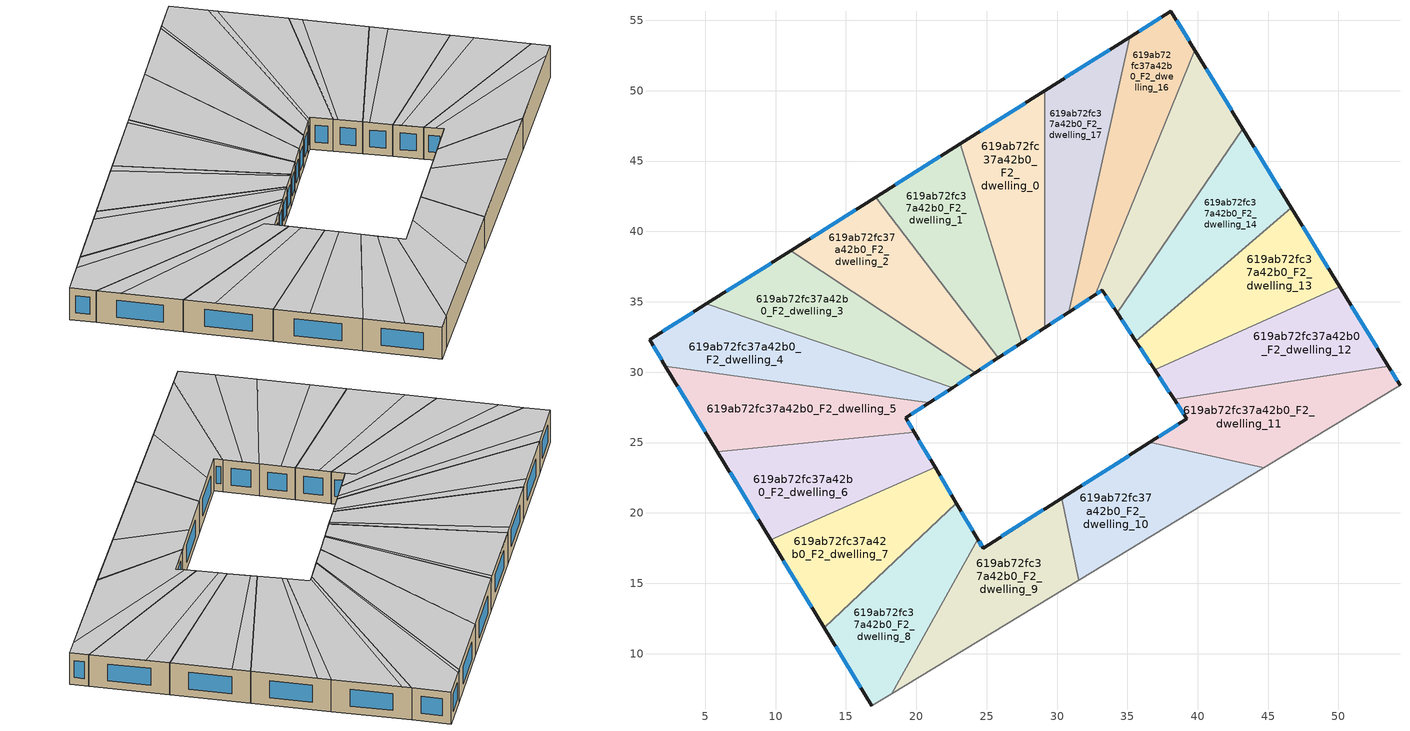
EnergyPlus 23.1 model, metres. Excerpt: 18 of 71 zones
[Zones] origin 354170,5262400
619ab72fc37a42b0_F2_dwelling_0
 floor to 619ab72fc37a42b0_F1_dwelling_0 (EU_floor_Construction): 29.15,50.01 29.15,33.17 27.48,32.09 23.12,46.22 z6
 wall outside (EU_wall_Construction): 27.48,32.09 29.15,33.17 / 29.15,50.01 23.12,46.22 z6:9
 wall to 619ab72fc37a42b0_F2_dwelling_1 (EU_wall_Construction): 23.12,46.22 27.48,32.09 z6:9
 wall to 619ab72fc37a42b0_F2_dwelling_17 (EU_wall_Construction): 29.15,33.17 29.15,50.01 z6:9
 window (EU_Window_Construction): 27.87,32.34 28.75,32.91 / 27.73,49.12 24.54,47.11 z6.7:8.3
 ceiling to 619ab72fc37a42b0_F3_dwelling_0 (EU_floor_Construction): 29.15,33.17 29.15,50.01 23.12,46.22 27.48,32.09 z9
619ab72fc37a42b0_F2_dwelling_1
 floor to 619ab72fc37a42b0_F1_dwelling_1 (EU_floor_Construction): 23.12,46.22 27.48,32.09 25.83,31.02 17.11,42.43 z6
 wall outside (EU_wall_Construction): 25.83,31.02 27.48,32.09 / 23.12,46.22 17.11,42.43 z6:9
 wall to 619ab72fc37a42b0_F2_dwelling_2 (EU_wall_Construction): 17.11,42.43 25.83,31.02 z6:9
 window (EU_Window_Construction): 26.22,31.27 27.09,31.84 / 21.71,45.33 18.52,43.32 z6.7:8.3
 ceiling adiabatic (EU_roof_Construction): 27.38,32.02 22.77,46 17.11,42.43 25.83,31.02 z9
 ceiling to 619ab72fc37a42b0_F3_dwelling_0 (EU_floor_Construction): 27.48,32.09 23.12,46.22 22.77,46 27.38,32.02 z9
619ab72fc37a42b0_F2_dwelling_10
 floor to 619ab72fc37a42b0_F1_dwelling_10 (EU_floor_Construction): 44.69,23.2 31.55,15.22 30.33,21.04 36.6,25.01 z6
 wall outside (EU_wall_Construction): 36.6,25.01 30.33,21.04 z6:9
 wall to 619ab72fc37a42b0_F2_dwelling_11 (EU_wall_Construction): 44.69,23.2 36.6,25.01 z6:9
 wall adiabatic (EU_wall_Construction): 31.55,15.22 44.69,23.2 z6:9
 wall to 619ab72fc37a42b0_F2_dwelling_9 (EU_wall_Construction): 30.33,21.04 31.55,15.22 z6:9
 window (EU_Window_Construction): 35.12,24.08 31.8,21.97 z6.7:8.3
 ceiling adiabatic (EU_roof_Construction): 39.31,19.93 34.07,23.41 30.33,21.04 31.55,15.22 z9
 ceiling to 619ab72fc37a42b0_F3_dwelling_10 (EU_floor_Construction): 44.69,23.2 36.6,25.01 34.07,23.41 39.31,19.93 z9
619ab72fc37a42b0_F2_dwelling_11
 floor to 619ab72fc37a42b0_F1_dwelling_11 (EU_floor_Construction): 53.56,30.41 54.38,29.07 44.69,23.2 36.6,25.01 39.24,26.68 38.32,28.08 z6
 wall outside (EU_wall_Construction): 38.32,28.08 39.24,26.68 36.6,25.01 / 54.38,29.07 53.56,30.41 z6:9
 wall to 619ab72fc37a42b0_F2_dwelling_12 (EU_wall_Construction): 53.56,30.41 38.32,28.08 z6:9
 wall adiabatic (EU_wall_Construction): 44.69,23.2 54.38,29.07 z6:9
 window (EU_Window_Construction): 38.62,26.29 37.22,25.4 / 38.53,27.75 39.02,27.01 / 54.18,29.39 53.75,30.09 z6.7:8.3
 ceiling to 619ab72fc37a42b0_F3_dwelling_10 (EU_floor_Construction): 52.99,28.23 38.82,27.31 39.24,26.68 36.6,25.01 44.69,23.2 z9
 ceiling to 619ab72fc37a42b0_F3_dwelling_11 (EU_floor_Construction): 52.99,28.23 54.38,29.07 53.56,30.41 38.32,28.08 38.82,27.31 z9
619ab72fc37a42b0_F2_dwelling_12
 floor to 619ab72fc37a42b0_F1_dwelling_12 (EU_floor_Construction): 50.1,36.06 53.56,30.41 38.32,28.08 36.94,30.17 z6
 wall outside (EU_wall_Construction): 36.94,30.17 38.32,28.08 / 53.56,30.41 50.1,36.06 z6:9
 wall to 619ab72fc37a42b0_F2_dwelling_13 (EU_wall_Construction): 50.1,36.06 36.94,30.17 z6:9
 window (EU_Window_Construction): 37.26,29.68 37.99,28.57 / 52.74,31.73 50.91,34.73 z6.7:8.3
 ceiling to 619ab72fc37a42b0_F3_dwelling_11 (EU_floor_Construction): 53.56,30.41 51.11,34.4 37.34,29.56 38.32,28.08 z9
 ceiling to 619ab72fc37a42b0_F3_dwelling_12 (EU_floor_Construction): 51.11,34.4 50.1,36.06 36.94,30.17 37.34,29.56 z9
619ab72fc37a42b0_F2_dwelling_13
 floor to 619ab72fc37a42b0_F1_dwelling_13 (EU_floor_Construction): 46.65,41.69 50.1,36.06 36.94,30.17 35.6,32.21 z6
 wall outside (EU_wall_Construction): 35.6,32.21 36.94,30.17 / 50.1,36.06 46.65,41.69 z6:9
 wall to 619ab72fc37a42b0_F2_dwelling_14 (EU_wall_Construction): 46.65,41.69 35.6,32.21 z6:9
 window (EU_Window_Construction): 35.91,31.73 36.63,30.65 / 49.29,37.38 47.46,40.36 z6.7:8.3
 ceiling to 619ab72fc37a42b0_F3_dwelling_12 (EU_floor_Construction): 50.1,36.06 47.46,40.36 35.91,31.73 36.94,30.17 z9
 ceiling to 619ab72fc37a42b0_F3_dwelling_13 (EU_floor_Construction): 47.46,40.36 46.65,41.69 35.6,32.21 35.91,31.73 z9
619ab72fc37a42b0_F2_dwelling_14
 floor to 619ab72fc37a42b0_F1_dwelling_14 (EU_floor_Construction): 43.21,47.3 46.65,41.69 35.6,32.21 34.28,34.21 z6
 wall outside (EU_wall_Construction): 34.28,34.21 35.6,32.21 / 46.65,41.69 43.21,47.3 z6:9
 wall to 619ab72fc37a42b0_F2_dwelling_15 (EU_wall_Construction): 43.21,47.3 34.28,34.21 z6:9
 window (EU_Window_Construction): 34.59,33.74 35.29,32.68 / 45.84,43.01 44.02,45.98 z6.7:8.3
 ceiling to 619ab72fc37a42b0_F3_dwelling_13 (EU_floor_Construction): 46.65,41.69 43.82,46.31 34.51,33.86 35.6,32.21 z9
 ceiling to 619ab72fc37a42b0_F3_dwelling_14 (EU_floor_Construction): 34.51,33.86 43.82,46.31 43.21,47.3 34.28,34.21 z9
619ab72fc37a42b0_F2_dwelling_15
 floor to 619ab72fc37a42b0_F1_dwelling_15 (EU_floor_Construction): 39.79,52.89 43.21,47.3 34.28,34.21 33.22,35.82 32.72,35.49 z6
 wall outside (EU_wall_Construction): 32.72,35.49 33.22,35.82 34.28,34.21 / 43.21,47.3 39.79,52.89 z6:9
 wall to 619ab72fc37a42b0_F2_dwelling_16 (EU_wall_Construction): 39.79,52.89 32.72,35.49 z6:9
 window (EU_Window_Construction): 33.47,35.44 34.03,34.58 / 32.84,35.57 33.11,35.74 / 42.41,48.61 40.59,51.58 z6.7:8.3
 ceiling to 619ab72fc37a42b0_F3_dwelling_14 (EU_floor_Construction): 34.28,34.21 43.21,47.3 40.19,52.24 33.04,35.7 33.22,35.82 z9
 ceiling to 619ab72fc37a42b0_F3_dwelling_15 (EU_floor_Construction): 33.04,35.7 40.19,52.24 39.79,52.89 32.73,35.49 z9
619ab72fc37a42b0_F2_dwelling_16
 floor to 619ab72fc37a42b0_F1_dwelling_16 (EU_floor_Construction): 38.1,55.65 39.79,52.89 32.72,35.49 30.83,34.26 35.17,53.81 z6
 wall outside (EU_wall_Construction): 30.83,34.26 32.72,35.49 / 39.79,52.89 38.1,55.65 35.17,53.81 z6:9
 wall to 619ab72fc37a42b0_F2_dwelling_17 (EU_wall_Construction): 35.17,53.81 30.83,34.26 z6:9
 window (EU_Window_Construction): 31.28,34.55 32.28,35.2 / 37.41,55.22 35.86,54.24 / 39.39,53.54 38.49,55 z6.7:8.3
 ceiling to 619ab72fc37a42b0_F3_dwelling_15 (EU_floor_Construction): 32.73,35.49 39.79,52.89 38.1,55.65 35.53,54.04 30.93,34.33 z9
 ceiling to 619ab72fc37a42b0_F3_dwelling_16 (EU_floor_Construction): 30.93,34.33 35.53,54.04 35.17,53.81 30.83,34.26 z9
619ab72fc37a42b0_F2_dwelling_17
 floor to 619ab72fc37a42b0_F1_dwelling_17 (EU_floor_Construction): 35.17,53.81 30.83,34.26 29.15,33.17 29.15,50.01 z6
 wall outside (EU_wall_Construction): 29.15,33.17 30.83,34.26 / 35.17,53.81 29.15,50.01 z6:9
 window (EU_Window_Construction): 29.54,33.43 30.44,34.01 / 33.76,52.92 30.56,50.91 z6.7:8.3
 ceiling to 619ab72fc37a42b0_F3_dwelling_16 (EU_floor_Construction): 30.83,34.26 35.17,53.81 29.15,50.01 29.15,33.17 z9
619ab72fc37a42b0_F2_dwelling_2
 floor to 619ab72fc37a42b0_F1_dwelling_2 (EU_floor_Construction): 17.11,42.43 25.83,31.02 24.2,29.96 11.09,38.64 z6
 wall outside (EU_wall_Construction): 24.2,29.96 25.83,31.02 / 17.11,42.43 11.09,38.64 z6:9
 wall to 619ab72fc37a42b0_F2_dwelling_3 (EU_wall_Construction): 11.09,38.64 24.2,29.96 z6:9
 window (EU_Window_Construction): 24.58,30.21 25.44,30.77 / 15.69,41.54 12.51,39.53 z6.7:8.3
 ceiling to 619ab72fc37a42b0_F3_dwelling_2 (EU_floor_Construction): 25.64,30.89 16.4,41.98 11.09,38.64 24.2,29.96 z9
 ceiling adiabatic (EU_roof_Construction): 25.83,31.02 17.11,42.43 16.4,41.98 25.64,30.89 z9
619ab72fc37a42b0_F2_dwelling_3
 floor to 619ab72fc37a42b0_F1_dwelling_3 (EU_floor_Construction): 24.2,29.96 22.58,28.91 5.09,34.85 11.09,38.64 z6
 wall outside (EU_wall_Construction): 22.58,28.91 24.2,29.96 / 11.09,38.64 5.09,34.85 z6:9
 wall to 619ab72fc37a42b0_F2_dwelling_4 (EU_wall_Construction): 5.09,34.85 22.58,28.91 z6:9
 window (EU_Window_Construction): 22.96,29.15 23.82,29.71 / 9.68,37.75 6.5,35.74 z6.7:8.3
 ceiling to 619ab72fc37a42b0_F3_dwelling_3 (EU_floor_Construction): 23.91,29.77 10.03,37.97 5.09,34.85 22.58,28.91 z9
 ceiling to 619ab72fc37a42b0_F3_dwelling_2 (EU_floor_Construction): 24.2,29.96 11.09,38.64 10.03,37.97 23.91,29.77 z9
619ab72fc37a42b0_F2_dwelling_4
 floor to 619ab72fc37a42b0_F1_dwelling_4 (EU_floor_Construction): 22.58,28.91 20.91,27.82 2.18,30.43 1.04,32.3 5.09,34.85 z6
 wall outside (EU_wall_Construction): 20.91,27.82 22.58,28.91 / 5.09,34.85 1.04,32.3 2.18,30.43 z6:9
 wall to 619ab72fc37a42b0_F2_dwelling_5 (EU_wall_Construction): 2.18,30.43 20.91,27.82 z6:9
 window (EU_Window_Construction): 21.3,28.08 22.19,28.65 / 1.31,31.86 1.91,30.87 / 4.14,34.25 1.99,32.9 z6.7:8.3
 ceiling to 619ab72fc37a42b0_F3_dwelling_4 (EU_floor_Construction): 22.2,28.66 3.67,33.96 1.04,32.3 2.18,30.43 20.91,27.82 z9
 ceiling to 619ab72fc37a42b0_F3_dwelling_3 (EU_floor_Construction): 22.58,28.91 5.09,34.85 3.67,33.96 22.2,28.66 z9
619ab72fc37a42b0_F2_dwelling_5
 floor to 619ab72fc37a42b0_F1_dwelling_5 (EU_floor_Construction): 20.91,27.82 19.24,26.75 19.84,25.74 5.87,24.34 2.18,30.43 z6
 wall outside (EU_wall_Construction): 19.84,25.74 19.24,26.75 20.91,27.82 / 2.18,30.43 5.87,24.34 z6:9
 wall to 619ab72fc37a42b0_F2_dwelling_6 (EU_wall_Construction): 5.87,24.34 19.84,25.74 z6:9
 window (EU_Window_Construction): 19.64,27 20.52,27.57 / 19.7,25.98 19.38,26.51 / 3.04,29 5,25.77 z6.7:8.3
 ceiling to 619ab72fc37a42b0_F3_dwelling_5 (EU_floor_Construction): 19.84,25.74 18.8,27.49 3.22,28.71 5.87,24.34 z9
 ceiling to 619ab72fc37a42b0_F3_dwelling_4 (EU_floor_Construction): 20.91,27.82 2.18,30.43 3.22,28.71 18.8,27.49 19.25,26.75 z9
619ab72fc37a42b0_F2_dwelling_6
 floor to 619ab72fc37a42b0_F1_dwelling_6 (EU_floor_Construction): 19.84,25.74 21.34,23.23 9.67,18.09 5.87,24.34 z6
 wall outside (EU_wall_Construction): 21.34,23.23 19.84,25.74 / 5.87,24.34 9.67,18.09 z6:9
 wall to 619ab72fc37a42b0_F2_dwelling_7 (EU_wall_Construction): 9.67,18.09 21.34,23.23 z6:9
 window (EU_Window_Construction): 20.98,23.82 20.19,25.15 / 6.76,22.87 8.78,19.56 z6.7:8.3
 ceiling to 619ab72fc37a42b0_F3_dwelling_6 (EU_floor_Construction): 21.33,23.23 20.37,24.86 7.21,22.14 9.67,18.09 z9
 ceiling to 619ab72fc37a42b0_F3_dwelling_5 (EU_floor_Construction): 20.37,24.86 19.84,25.74 5.87,24.34 7.21,22.14 z9
619ab72fc37a42b0_F2_dwelling_7
 floor to 619ab72fc37a42b0_F1_dwelling_7 (EU_floor_Construction): 21.34,23.23 22.84,20.7 13.47,11.82 9.67,18.09 z6
 wall outside (EU_wall_Construction): 22.84,20.7 21.34,23.23 / 9.67,18.09 13.47,11.82 z6:9
 wall to 619ab72fc37a42b0_F2_dwelling_8 (EU_wall_Construction): 13.47,11.82 22.84,20.7 z6:9
 window (EU_Window_Construction): 22.49,21.29 21.69,22.64 / 10.56,16.61 12.58,13.29 z6.7:8.3
 ceiling to 619ab72fc37a42b0_F3_dwelling_7 (EU_floor_Construction): 22.84,20.7 21.95,22.19 11.24,15.51 13.47,11.82 z9
 ceiling to 619ab72fc37a42b0_F3_dwelling_6 (EU_floor_Construction): 21.95,22.19 21.33,23.23 9.67,18.09 11.24,15.51 z9
619ab72fc37a42b0_F2_dwelling_8
 floor to 619ab72fc37a42b0_F1_dwelling_8 (EU_floor_Construction): 22.84,20.7 24.38,18.12 18.27,7.16 16.83,6.29 13.47,11.82 z6
 wall outside (EU_wall_Construction): 24.38,18.12 22.84,20.7 / 13.47,11.82 16.83,6.29 z6:9
 wall to 619ab72fc37a42b0_F2_dwelling_9 (EU_wall_Construction): 18.27,7.16 24.38,18.12 z6:9
 wall adiabatic (EU_wall_Construction): 16.83,6.29 18.27,7.16 z6:9
 window (EU_Window_Construction): 24.01,18.72 23.2,20.09 / 14.26,10.52 16.04,7.59 z6.7:8.3
 ceiling to 619ab72fc37a42b0_F3_dwelling_8 (EU_floor_Construction): 18.27,7.16 24.38,18.12 23.55,19.5 15.26,8.87 16.83,6.29 z9
 ceiling to 619ab72fc37a42b0_F3_dwelling_7 (EU_floor_Construction): 15.26,8.87 23.55,19.5 22.84,20.7 13.47,11.82 z9
619ab72fc37a42b0_F2_dwelling_9
 floor to 619ab72fc37a42b0_F1_dwelling_9 (EU_floor_Construction): 30.33,21.04 31.55,15.22 18.27,7.16 24.38,18.12 24.74,17.5 z6
 wall outside (EU_wall_Construction): 30.33,21.04 24.74,17.5 24.38,18.12 z6:9
 wall adiabatic (EU_wall_Construction): 18.27,7.16 31.55,15.22 z6:9
 window (EU_Window_Construction): 24.66,17.65 24.46,17.97 / 29.02,20.21 26.05,18.33 z6.7:8.3
 ceiling to 619ab72fc37a42b0_F3_dwelling_8 (EU_floor_Construction): 25.29,11.42 27.22,19.07 24.74,17.5 24.38,18.12 18.27,7.16 z9
 ceiling to 619ab72fc37a42b0_F3_dwelling_9 (EU_floor_Construction): 31.55,15.22 30.33,21.04 27.22,19.07 25.29,11.42 z9
[Building]
EU S2 Campaign: North Axis=0; Terrain=City; Solar Distribution=FullExterior
[Site:Location]
Budapest.Ferenc.Liszt.Intl.AP: Latitude=47.437; Longitude=19.256; Time Zone=1; Elevation=185
[SizingPeriod:WeatherFileDays]
AnnualSizingPeriod: Begin Month=1; Begin Day of Month=1; End Month=12; End Day of Month=31; Day of Week for Start Day=Monday; Use Weather File Daylight Saving Period=No; Use Weather File Rain and Snow Indicators=No
[MATERIAL]
EU_InternalMass_Material: Roughness=MediumRough; Thickness=0.1; Conductivity=1; Density=1800; Specific Heat=900; Thermal Absorptance=0.9; Solar Absorptance=0.7; Visible Absorptance=0.7
[MATERIAL:NOMASS] Roughness=MediumRough; Thermal Absorptance=0.9; Solar Absorptance=0.7; Visible Absorptance=0.7
Name | Thermal Resistance
EU_wall_NoMass | 0.832559
EU_roof_NoMass | 1.39638
EU_floor_NoMass | 0.872794
[WINDOWMATERIAL:SIMPLEGLAZINGSYSTEM]
EU_Window_SimpleGlazing: UFactor=2.79869; Solar Heat Gain Coefficient=0.75; Visible Transmittance=0.75
[CONSTRUCTION]
EU_wall_Construction: EU_wall_NoMass
EU_roof_Construction: EU_roof_NoMass
EU_floor_Construction: EU_floor_NoMass
EU_Window_Construction: EU_Window_SimpleGlazing
EU_InternalMass_Construction: EU_InternalMass_Material
[ZONE] Type=1; Multiplier=1; Ceiling Height=autocalculate; Floor Area=autocalculate; Part of Total Floor Area=Yes
Name | Volume
619ab72fc37a42b0_F2_dwelling_0 | 194.593
619ab72fc37a42b0_F2_dwelling_1 | 194.573
619ab72fc37a42b0_F2_dwelling_10 | 194.574
619ab72fc37a42b0_F2_dwelling_11; 619ab72fc37a42b0_F2_dwelling_14 | 194.588
619ab72fc37a42b0_F2_dwelling_12 | 194.58
619ab72fc37a42b0_F2_dwelling_13; 619ab72fc37a42b0_F2_dwelling_8 | 194.547
619ab72fc37a42b0_F2_dwelling_15; 619ab72fc37a42b0_F2_dwelling_6 | 194.566
619ab72fc37a42b0_F2_dwelling_16 | 194.614
619ab72fc37a42b0_F2_dwelling_17 | 194.557
619ab72fc37a42b0_F2_dwelling_2; 619ab72fc37a42b0_F2_dwelling_9 | 194.562
619ab72fc37a42b0_F2_dwelling_3; 619ab72fc37a42b0_F2_dwelling_5 | 194.552
619ab72fc37a42b0_F2_dwelling_4 | 194.587
619ab72fc37a42b0_F2_dwelling_7 | 194.605
[INTERNALMASS] Construction=EU_InternalMass_Construction
Name | Zone or ZoneList | Surface Area
619ab72fc37a42b0_F2_dwelling_0_EU_InternalMass | 619ab72fc37a42b0_F2_dwelling_0 | 64.8643
619ab72fc37a42b0_F2_dwelling_1_EU_InternalMass | 619ab72fc37a42b0_F2_dwelling_1 | 64.8579
619ab72fc37a42b0_F2_dwelling_2_EU_InternalMass | 619ab72fc37a42b0_F2_dwelling_2 | 64.8541
619ab72fc37a42b0_F2_dwelling_3_EU_InternalMass | 619ab72fc37a42b0_F2_dwelling_3 | 64.8509
619ab72fc37a42b0_F2_dwelling_4_EU_InternalMass | 619ab72fc37a42b0_F2_dwelling_4 | 64.8622
619ab72fc37a42b0_F2_dwelling_5_EU_InternalMass | 619ab72fc37a42b0_F2_dwelling_5 | 64.8506
619ab72fc37a42b0_F2_dwelling_6_EU_InternalMass | 619ab72fc37a42b0_F2_dwelling_6 | 64.8552
619ab72fc37a42b0_F2_dwelling_7_EU_InternalMass | 619ab72fc37a42b0_F2_dwelling_7 | 64.8684
619ab72fc37a42b0_F2_dwelling_8_EU_InternalMass | 619ab72fc37a42b0_F2_dwelling_8 | 64.849
619ab72fc37a42b0_F2_dwelling_9_EU_InternalMass | 619ab72fc37a42b0_F2_dwelling_9 | 64.8537
619ab72fc37a42b0_F2_dwelling_10_EU_InternalMass | 619ab72fc37a42b0_F2_dwelling_10 | 64.858
619ab72fc37a42b0_F2_dwelling_11_EU_InternalMass | 619ab72fc37a42b0_F2_dwelling_11 | 64.8627
619ab72fc37a42b0_F2_dwelling_12_EU_InternalMass | 619ab72fc37a42b0_F2_dwelling_12 | 64.8599
619ab72fc37a42b0_F2_dwelling_13_EU_InternalMass | 619ab72fc37a42b0_F2_dwelling_13 | 64.8491
619ab72fc37a42b0_F2_dwelling_14_EU_InternalMass | 619ab72fc37a42b0_F2_dwelling_14 | 64.8625
619ab72fc37a42b0_F2_dwelling_15_EU_InternalMass | 619ab72fc37a42b0_F2_dwelling_15 | 64.8555
619ab72fc37a42b0_F2_dwelling_16_EU_InternalMass | 619ab72fc37a42b0_F2_dwelling_16 | 64.8713
619ab72fc37a42b0_F2_dwelling_17_EU_InternalMass | 619ab72fc37a42b0_F2_dwelling_17 | 64.8525
[OTHEREQUIPMENT] Fuel Type=Electricity; Design Level Calculation Method=Watts/Area; Power per Zone Floor Area=1; Fraction Latent=0; Fraction Radiant=0; Fraction Lost=0; Carbon Dioxide Generation Rate=0; EndUse Subcategory=EU_Step8_InternalGains
Name | Zone or ZoneList or Space or SpaceList | Schedule
EU_Step8_InternalGain_619ab72fc37a42b0_F2_dwelling_0_f000 | 619ab72fc37a42b0_F2_dwelling_0 | EU_Step8_GainSchedule_619ab72fc37a42b0_F2_dwelling_0_f000
EU_Step8_InternalGain_619ab72fc37a42b0_F2_dwelling_1_f000 | 619ab72fc37a42b0_F2_dwelling_1 | EU_Step8_GainSchedule_619ab72fc37a42b0_F2_dwelling_1_f000
EU_Step8_InternalGain_619ab72fc37a42b0_F2_dwelling_2_f000 | 619ab72fc37a42b0_F2_dwelling_2 | EU_Step8_GainSchedule_619ab72fc37a42b0_F2_dwelling_2_f000
EU_Step8_InternalGain_619ab72fc37a42b0_F2_dwelling_3_f000 | 619ab72fc37a42b0_F2_dwelling_3 | EU_Step8_GainSchedule_619ab72fc37a42b0_F2_dwelling_3_f000
EU_Step8_InternalGain_619ab72fc37a42b0_F2_dwelling_4_f000 | 619ab72fc37a42b0_F2_dwelling_4 | EU_Step8_GainSchedule_619ab72fc37a42b0_F2_dwelling_4_f000
EU_Step8_InternalGain_619ab72fc37a42b0_F2_dwelling_5_f000 | 619ab72fc37a42b0_F2_dwelling_5 | EU_Step8_GainSchedule_619ab72fc37a42b0_F2_dwelling_5_f000
EU_Step8_InternalGain_619ab72fc37a42b0_F2_dwelling_6_f000 | 619ab72fc37a42b0_F2_dwelling_6 | EU_Step8_GainSchedule_619ab72fc37a42b0_F2_dwelling_6_f000
EU_Step8_InternalGain_619ab72fc37a42b0_F2_dwelling_7_f000 | 619ab72fc37a42b0_F2_dwelling_7 | EU_Step8_GainSchedule_619ab72fc37a42b0_F2_dwelling_7_f000
EU_Step8_InternalGain_619ab72fc37a42b0_F2_dwelling_8_f000 | 619ab72fc37a42b0_F2_dwelling_8 | EU_Step8_GainSchedule_619ab72fc37a42b0_F2_dwelling_8_f000
EU_Step8_InternalGain_619ab72fc37a42b0_F2_dwelling_9_f000 | 619ab72fc37a42b0_F2_dwelling_9 | EU_Step8_GainSchedule_619ab72fc37a42b0_F2_dwelling_9_f000
EU_Step8_InternalGain_619ab72fc37a42b0_F2_dwelling_10_f000 | 619ab72fc37a42b0_F2_dwelling_10 | EU_Step8_GainSchedule_619ab72fc37a42b0_F2_dwelling_10_f000
EU_Step8_InternalGain_619ab72fc37a42b0_F2_dwelling_11_f000 | 619ab72fc37a42b0_F2_dwelling_11 | EU_Step8_GainSchedule_619ab72fc37a42b0_F2_dwelling_11_f000
EU_Step8_InternalGain_619ab72fc37a42b0_F2_dwelling_12_f000 | 619ab72fc37a42b0_F2_dwelling_12 | EU_Step8_GainSchedule_619ab72fc37a42b0_F2_dwelling_12_f000
EU_Step8_InternalGain_619ab72fc37a42b0_F2_dwelling_13_f000 | 619ab72fc37a42b0_F2_dwelling_13 | EU_Step8_GainSchedule_619ab72fc37a42b0_F2_dwelling_13_f000
EU_Step8_InternalGain_619ab72fc37a42b0_F2_dwelling_14_f000 | 619ab72fc37a42b0_F2_dwelling_14 | EU_Step8_GainSchedule_619ab72fc37a42b0_F2_dwelling_14_f000
EU_Step8_InternalGain_619ab72fc37a42b0_F2_dwelling_15_f000 | 619ab72fc37a42b0_F2_dwelling_15 | EU_Step8_GainSchedule_619ab72fc37a42b0_F2_dwelling_15_f000
EU_Step8_InternalGain_619ab72fc37a42b0_F2_dwelling_16_f000 | 619ab72fc37a42b0_F2_dwelling_16 | EU_Step8_GainSchedule_619ab72fc37a42b0_F2_dwelling_16_f000
EU_Step8_InternalGain_619ab72fc37a42b0_F2_dwelling_17_f000 | 619ab72fc37a42b0_F2_dwelling_17 | EU_Step8_GainSchedule_619ab72fc37a42b0_F2_dwelling_17_f000
[ZONEVENTILATION:DESIGNFLOWRATE] Schedule=EU_AlwaysOn; Design Flow Rate Calculation Method=AirChanges/Hour; Air Changes per Hour=0.475469; Ventilation Type=Natural; Fan Pressure Rise=0; Fan Total Efficiency=1; Constant Term Coefficient=1; Temperature Term Coefficient=0; Velocity Term Coefficient=0; Velocity Squared Term Coefficient=0; Minimum Indoor Temperature=-100; Maximum Indoor Temperature=100; Delta Temperature=-100; Minimum Outdoor Temperature=-100; Maximum Outdoor Temperature=100; Maximum Wind Speed=40
Name | Zone or ZoneList or Space or SpaceList
EU_ConstantAir_619ab72fc37a42b0_F2_dwelling_0 | 619ab72fc37a42b0_F2_dwelling_0
EU_ConstantAir_619ab72fc37a42b0_F2_dwelling_1 | 619ab72fc37a42b0_F2_dwelling_1
EU_ConstantAir_619ab72fc37a42b0_F2_dwelling_2 | 619ab72fc37a42b0_F2_dwelling_2
EU_ConstantAir_619ab72fc37a42b0_F2_dwelling_3 | 619ab72fc37a42b0_F2_dwelling_3
EU_ConstantAir_619ab72fc37a42b0_F2_dwelling_4 | 619ab72fc37a42b0_F2_dwelling_4
EU_ConstantAir_619ab72fc37a42b0_F2_dwelling_5 | 619ab72fc37a42b0_F2_dwelling_5
EU_ConstantAir_619ab72fc37a42b0_F2_dwelling_6 | 619ab72fc37a42b0_F2_dwelling_6
EU_ConstantAir_619ab72fc37a42b0_F2_dwelling_7 | 619ab72fc37a42b0_F2_dwelling_7
EU_ConstantAir_619ab72fc37a42b0_F2_dwelling_8 | 619ab72fc37a42b0_F2_dwelling_8
EU_ConstantAir_619ab72fc37a42b0_F2_dwelling_9 | 619ab72fc37a42b0_F2_dwelling_9
EU_ConstantAir_619ab72fc37a42b0_F2_dwelling_10 | 619ab72fc37a42b0_F2_dwelling_10
EU_ConstantAir_619ab72fc37a42b0_F2_dwelling_11 | 619ab72fc37a42b0_F2_dwelling_11
EU_ConstantAir_619ab72fc37a42b0_F2_dwelling_12 | 619ab72fc37a42b0_F2_dwelling_12
EU_ConstantAir_619ab72fc37a42b0_F2_dwelling_13 | 619ab72fc37a42b0_F2_dwelling_13
EU_ConstantAir_619ab72fc37a42b0_F2_dwelling_14 | 619ab72fc37a42b0_F2_dwelling_14
EU_ConstantAir_619ab72fc37a42b0_F2_dwelling_15 | 619ab72fc37a42b0_F2_dwelling_15
EU_ConstantAir_619ab72fc37a42b0_F2_dwelling_16 | 619ab72fc37a42b0_F2_dwelling_16
EU_ConstantAir_619ab72fc37a42b0_F2_dwelling_17 | 619ab72fc37a42b0_F2_dwelling_17
[HVACTEMPLATE:THERMOSTAT] Constant Heating Setpoint=20; Constant Cooling Setpoint=50
EU_HeatOnly_619ab72fc37a42b0_F0_dwelling_0; EU_HeatOnly_619ab72fc37a42b0_F0_dwelling_1; EU_HeatOnly_619ab72fc37a42b0_F0_dwelling_2; EU_HeatOnly_619ab72fc37a42b0_F0_dwelling_3; EU_HeatOnly_619ab72fc37a42b0_F0_dwelling_4; EU_HeatOnly_619ab72fc37a42b0_F0_dwelling_5; EU_HeatOnly_619ab72fc37a42b0_F0_dwelling_6; EU_HeatOnly_619ab72fc37a42b0_F0_dwelling_7; EU_HeatOnly_619ab72fc37a42b0_F0_dwelling_8; EU_HeatOnly_619ab72fc37a42b0_F0_dwelling_9; EU_HeatOnly_619ab72fc37a42b0_F0_dwelling_10; EU_HeatOnly_619ab72fc37a42b0_F0_dwelling_11; EU_HeatOnly_619ab72fc37a42b0_F0_dwelling_12; EU_HeatOnly_619ab72fc37a42b0_F0_dwelling_13; EU_HeatOnly_619ab72fc37a42b0_F0_dwelling_14; EU_HeatOnly_619ab72fc37a42b0_F0_dwelling_15; EU_HeatOnly_619ab72fc37a42b0_F0_dwelling_16; EU_HeatOnly_619ab72fc37a42b0_F0_dwelling_17; EU_HeatOnly_619ab72fc37a42b0_F1_dwelling_0; EU_HeatOnly_619ab72fc37a42b0_F1_dwelling_1; EU_HeatOnly_619ab72fc37a42b0_F1_dwelling_2; EU_HeatOnly_619ab72fc37a42b0_F1_dwelling_3; EU_HeatOnly_619ab72fc37a42b0_F1_dwelling_4; EU_HeatOnly_619ab72fc37a42b0_F1_dwelling_5; EU_HeatOnly_619ab72fc37a42b0_F1_dwelling_6; EU_HeatOnly_619ab72fc37a42b0_F1_dwelling_7; EU_HeatOnly_619ab72fc37a42b0_F1_dwelling_8; EU_HeatOnly_619ab72fc37a42b0_F1_dwelling_9; EU_HeatOnly_619ab72fc37a42b0_F1_dwelling_10; EU_HeatOnly_619ab72fc37a42b0_F1_dwelling_11; EU_HeatOnly_619ab72fc37a42b0_F1_dwelling_12; EU_HeatOnly_619ab72fc37a42b0_F1_dwelling_13; EU_HeatOnly_619ab72fc37a42b0_F1_dwelling_14; EU_HeatOnly_619ab72fc37a42b0_F1_dwelling_15; EU_HeatOnly_619ab72fc37a42b0_F1_dwelling_16; EU_HeatOnly_619ab72fc37a42b0_F1_dwelling_17; EU_HeatOnly_619ab72fc37a42b0_F2_dwelling_0; EU_HeatOnly_619ab72fc37a42b0_F2_dwelling_1; EU_HeatOnly_619ab72fc37a42b0_F2_dwelling_2; EU_HeatOnly_619ab72fc37a42b0_F2_dwelling_3; EU_HeatOnly_619ab72fc37a42b0_F2_dwelling_4; EU_HeatOnly_619ab72fc37a42b0_F2_dwelling_5; EU_HeatOnly_619ab72fc37a42b0_F2_dwelling_6; EU_HeatOnly_619ab72fc37a42b0_F2_dwelling_7; EU_HeatOnly_619ab72fc37a42b0_F2_dwelling_8; EU_HeatOnly_619ab72fc37a42b0_F2_dwelling_9; EU_HeatOnly_619ab72fc37a42b0_F2_dwelling_10; EU_HeatOnly_619ab72fc37a42b0_F2_dwelling_11; EU_HeatOnly_619ab72fc37a42b0_F2_dwelling_12; EU_HeatOnly_619ab72fc37a42b0_F2_dwelling_13; EU_HeatOnly_619ab72fc37a42b0_F2_dwelling_14; EU_HeatOnly_619ab72fc37a42b0_F2_dwelling_15; EU_HeatOnly_619ab72fc37a42b0_F2_dwelling_16; EU_HeatOnly_619ab72fc37a42b0_F2_dwelling_17; EU_HeatOnly_619ab72fc37a42b0_F3_dwelling_0; EU_HeatOnly_619ab72fc37a42b0_F3_dwelling_1; EU_HeatOnly_619ab72fc37a42b0_F3_dwelling_2; EU_HeatOnly_619ab72fc37a42b0_F3_dwelling_3; EU_HeatOnly_619ab72fc37a42b0_F3_dwelling_4; EU_HeatOnly_619ab72fc37a42b0_F3_dwelling_5; EU_HeatOnly_619ab72fc37a42b0_F3_dwelling_6; EU_HeatOnly_619ab72fc37a42b0_F3_dwelling_7; EU_HeatOnly_619ab72fc37a42b0_F3_dwelling_8; EU_HeatOnly_619ab72fc37a42b0_F3_dwelling_9; EU_HeatOnly_619ab72fc37a42b0_F3_dwelling_10; EU_HeatOnly_619ab72fc37a42b0_F3_dwelling_11; EU_HeatOnly_619ab72fc37a42b0_F3_dwelling_12; EU_HeatOnly_619ab72fc37a42b0_F3_dwelling_13; EU_HeatOnly_619ab72fc37a42b0_F3_dwelling_14; EU_HeatOnly_619ab72fc37a42b0_F3_dwelling_15; EU_HeatOnly_619ab72fc37a42b0_F3_dwelling_16
[HVACTEMPLATE:ZONE:IDEALLOADSAIRSYSTEM] System Availability Schedule=EU_AlwaysOn; Maximum Heating Supply Air Temperature=50; Minimum Cooling Supply Air Temperature=13; Maximum Heating Supply Air Humidity Ratio=0.0156; Minimum Cooling Supply Air Humidity Ratio=0.0077; Heating Limit=NoLimit; Cooling Limit=NoLimit; Heating Availability Schedule=EU_AlwaysOn; Cooling Availability Schedule=EU_CoolingOff; Dehumidification Control Type=ConstantSensibleHeatRatio; Cooling Sensible Heat Ratio=0.7; Dehumidification Setpoint=60; Humidification Control Type=None; Humidification Setpoint=30; Outdoor Air Method=None; Outdoor Air Flow Rate per Person=0.00944; Outdoor Air Flow Rate per Zone Floor Area=0; Outdoor Air Flow Rate per Zone=0; Demand Controlled Ventilation Type=None; Outdoor Air Economizer Type=NoEconomizer; Heat Recovery Type=None; Sensible Heat Recovery Effectiveness=0.7; Latent Heat Recovery Effectiveness=0.65
Name | Template Thermostat
619ab72fc37a42b0_F2_dwelling_0 | EU_HeatOnly_619ab72fc37a42b0_F2_dwelling_0
619ab72fc37a42b0_F2_dwelling_1 | EU_HeatOnly_619ab72fc37a42b0_F2_dwelling_1
619ab72fc37a42b0_F2_dwelling_2 | EU_HeatOnly_619ab72fc37a42b0_F2_dwelling_2
619ab72fc37a42b0_F2_dwelling_3 | EU_HeatOnly_619ab72fc37a42b0_F2_dwelling_3
619ab72fc37a42b0_F2_dwelling_4 | EU_HeatOnly_619ab72fc37a42b0_F2_dwelling_4
619ab72fc37a42b0_F2_dwelling_5 | EU_HeatOnly_619ab72fc37a42b0_F2_dwelling_5
619ab72fc37a42b0_F2_dwelling_6 | EU_HeatOnly_619ab72fc37a42b0_F2_dwelling_6
619ab72fc37a42b0_F2_dwelling_7 | EU_HeatOnly_619ab72fc37a42b0_F2_dwelling_7
619ab72fc37a42b0_F2_dwelling_8 | EU_HeatOnly_619ab72fc37a42b0_F2_dwelling_8
619ab72fc37a42b0_F2_dwelling_9 | EU_HeatOnly_619ab72fc37a42b0_F2_dwelling_9
619ab72fc37a42b0_F2_dwelling_10 | EU_HeatOnly_619ab72fc37a42b0_F2_dwelling_10
619ab72fc37a42b0_F2_dwelling_11 | EU_HeatOnly_619ab72fc37a42b0_F2_dwelling_11
619ab72fc37a42b0_F2_dwelling_12 | EU_HeatOnly_619ab72fc37a42b0_F2_dwelling_12
619ab72fc37a42b0_F2_dwelling_13 | EU_HeatOnly_619ab72fc37a42b0_F2_dwelling_13
619ab72fc37a42b0_F2_dwelling_14 | EU_HeatOnly_619ab72fc37a42b0_F2_dwelling_14
619ab72fc37a42b0_F2_dwelling_15 | EU_HeatOnly_619ab72fc37a42b0_F2_dwelling_15
619ab72fc37a42b0_F2_dwelling_16 | EU_HeatOnly_619ab72fc37a42b0_F2_dwelling_16
619ab72fc37a42b0_F2_dwelling_17 | EU_HeatOnly_619ab72fc37a42b0_F2_dwelling_17
[SIZING:ZONE] Zone Cooling Design Supply Air Temperature Input Method=SupplyAirTemperature; Zone Cooling Design Supply Air Temperature=13; Zone Heating Design Supply Air Temperature Input Method=SupplyAirTemperature; Zone Heating Design Supply Air Temperature=50; Zone Cooling Design Supply Air Humidity Ratio=0.008; Zone Heating Design Supply Air Humidity Ratio=0.008; Cooling Design Air Flow Method=DesignDay; Cooling Design Air Flow Rate=0; Cooling Minimum Air Flow per Zone Floor Area=0.000762; Cooling Minimum Air Flow=0; Cooling Minimum Air Flow Fraction=0.2; Heating Design Air Flow Method=DesignDay; Heating Design Air Flow Rate=0; Heating Maximum Air Flow per Zone Floor Area=0.002032; Heating Maximum Air Flow=0.141576; Heating Maximum Air Flow Fraction=0.3; Account for Dedicated Outdoor Air System=No; Dedicated Outdoor Air System Control Strategy=NeutralSupplyAir; Dedicated Outdoor Air Low Setpoint Temperature for Design=autosize; Dedicated Outdoor Air High Setpoint Temperature for Design=autosize; Zone Load Sizing Method=Sensible Load Only No Latent Load; Zone Latent Cooling Design Supply Air Humidity Ratio Input Method=HumidityRatioDifference; Zone Cooling Design Supply Air Humidity Ratio Difference=0.005; Zone Latent Heating Design Supply Air Humidity Ratio Input Method=HumidityRatioDifference; Zone Humidification Design Supply Air Humidity Ratio Difference=0.005
619ab72fc37a42b0_F2_dwelling_0; 619ab72fc37a42b0_F2_dwelling_1; 619ab72fc37a42b0_F2_dwelling_2; 619ab72fc37a42b0_F2_dwelling_3; 619ab72fc37a42b0_F2_dwelling_4; 619ab72fc37a42b0_F2_dwelling_5; 619ab72fc37a42b0_F2_dwelling_6; 619ab72fc37a42b0_F2_dwelling_7; 619ab72fc37a42b0_F2_dwelling_8; 619ab72fc37a42b0_F2_dwelling_9; 619ab72fc37a42b0_F2_dwelling_10; 619ab72fc37a42b0_F2_dwelling_11; 619ab72fc37a42b0_F2_dwelling_12; 619ab72fc37a42b0_F2_dwelling_13; 619ab72fc37a42b0_F2_dwelling_14; 619ab72fc37a42b0_F2_dwelling_15; 619ab72fc37a42b0_F2_dwelling_16; 619ab72fc37a42b0_F2_dwelling_17
[SCHEDULE:CONSTANT]
Name | Hourly Value
EU_AlwaysOn | 1
EU_CoolingOff | 0
[SCHEDULE:FILE] Column Number=1; Rows to Skip at Top=0; Number of Hours of Data=8760; Column Separator=Comma; Interpolate to Timestep=No; Minutes per Item=60; Adjust Schedule for Daylight Savings=Yes
Name | File
EU_Step8_GainSchedule_619ab72fc37a42b0_F2_dwelling_0_f000 | ../../schedules/619ab72fc37a42b0/619ab72fc37a42b0_F2_dwelling_0_f000_gain.csv
EU_Step8_GainSchedule_619ab72fc37a42b0_F2_dwelling_1_f000 | ../../schedules/619ab72fc37a42b0/619ab72fc37a42b0_F2_dwelling_1_f000_gain.csv
EU_Step8_GainSchedule_619ab72fc37a42b0_F2_dwelling_2_f000 | ../../schedules/619ab72fc37a42b0/619ab72fc37a42b0_F2_dwelling_2_f000_gain.csv
EU_Step8_GainSchedule_619ab72fc37a42b0_F2_dwelling_3_f000 | ../../schedules/619ab72fc37a42b0/619ab72fc37a42b0_F2_dwelling_3_f000_gain.csv
EU_Step8_GainSchedule_619ab72fc37a42b0_F2_dwelling_4_f000 | ../../schedules/619ab72fc37a42b0/619ab72fc37a42b0_F2_dwelling_4_f000_gain.csv
EU_Step8_GainSchedule_619ab72fc37a42b0_F2_dwelling_5_f000 | ../../schedules/619ab72fc37a42b0/619ab72fc37a42b0_F2_dwelling_5_f000_gain.csv
EU_Step8_GainSchedule_619ab72fc37a42b0_F2_dwelling_6_f000 | ../../schedules/619ab72fc37a42b0/619ab72fc37a42b0_F2_dwelling_6_f000_gain.csv
EU_Step8_GainSchedule_619ab72fc37a42b0_F2_dwelling_7_f000 | ../../schedules/619ab72fc37a42b0/619ab72fc37a42b0_F2_dwelling_7_f000_gain.csv
EU_Step8_GainSchedule_619ab72fc37a42b0_F2_dwelling_8_f000 | ../../schedules/619ab72fc37a42b0/619ab72fc37a42b0_F2_dwelling_8_f000_gain.csv
EU_Step8_GainSchedule_619ab72fc37a42b0_F2_dwelling_9_f000 | ../../schedules/619ab72fc37a42b0/619ab72fc37a42b0_F2_dwelling_9_f000_gain.csv
EU_Step8_GainSchedule_619ab72fc37a42b0_F2_dwelling_10_f000 | ../../schedules/619ab72fc37a42b0/619ab72fc37a42b0_F2_dwelling_10_f000_gain.csv
EU_Step8_GainSchedule_619ab72fc37a42b0_F2_dwelling_11_f000 | ../../schedules/619ab72fc37a42b0/619ab72fc37a42b0_F2_dwelling_11_f000_gain.csv
EU_Step8_GainSchedule_619ab72fc37a42b0_F2_dwelling_12_f000 | ../../schedules/619ab72fc37a42b0/619ab72fc37a42b0_F2_dwelling_12_f000_gain.csv
EU_Step8_GainSchedule_619ab72fc37a42b0_F2_dwelling_13_f000 | ../../schedules/619ab72fc37a42b0/619ab72fc37a42b0_F2_dwelling_13_f000_gain.csv
EU_Step8_GainSchedule_619ab72fc37a42b0_F2_dwelling_14_f000 | ../../schedules/619ab72fc37a42b0/619ab72fc37a42b0_F2_dwelling_14_f000_gain.csv
EU_Step8_GainSchedule_619ab72fc37a42b0_F2_dwelling_15_f000 | ../../schedules/619ab72fc37a42b0/619ab72fc37a42b0_F2_dwelling_15_f000_gain.csv
EU_Step8_GainSchedule_619ab72fc37a42b0_F2_dwelling_16_f000 | ../../schedules/619ab72fc37a42b0/619ab72fc37a42b0_F2_dwelling_16_f000_gain.csv
EU_Step8_GainSchedule_619ab72fc37a42b0_F2_dwelling_17_f000 | ../../schedules/619ab72fc37a42b0/619ab72fc37a42b0_F2_dwelling_17_f000_gain.csv
